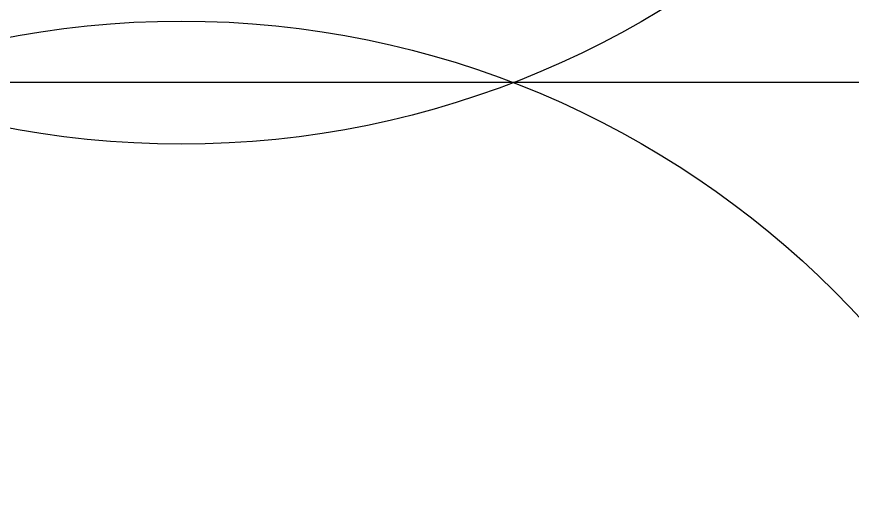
# Model space of a CAD drawing. Header units: millimetres. Extents: x 45556 to 173556, y 25313 to 153313.
# Drawn here: x 124379 to 137952, y 82670 to 90384 of the extents above; entities that cross this region are included whole.
import ezdxf

# ---------------------------------------------------------------- set-up
doc = ezdxf.new("R2010")
doc.units = ezdxf.units.MM

msp = doc.modelspace()

# ---------------------------------------------------------------- linework, layer by layer
msp.add_line((173056, 89313), (46056, 89313))
for centre, radius in [((127056, 103313), 25000), ((127056, 103313), 15000), ((127056, 75313), 25000), ((127056, 75313), 15000)]:
    msp.add_circle(centre, radius)

doc.saveas('drawing.dxf')
